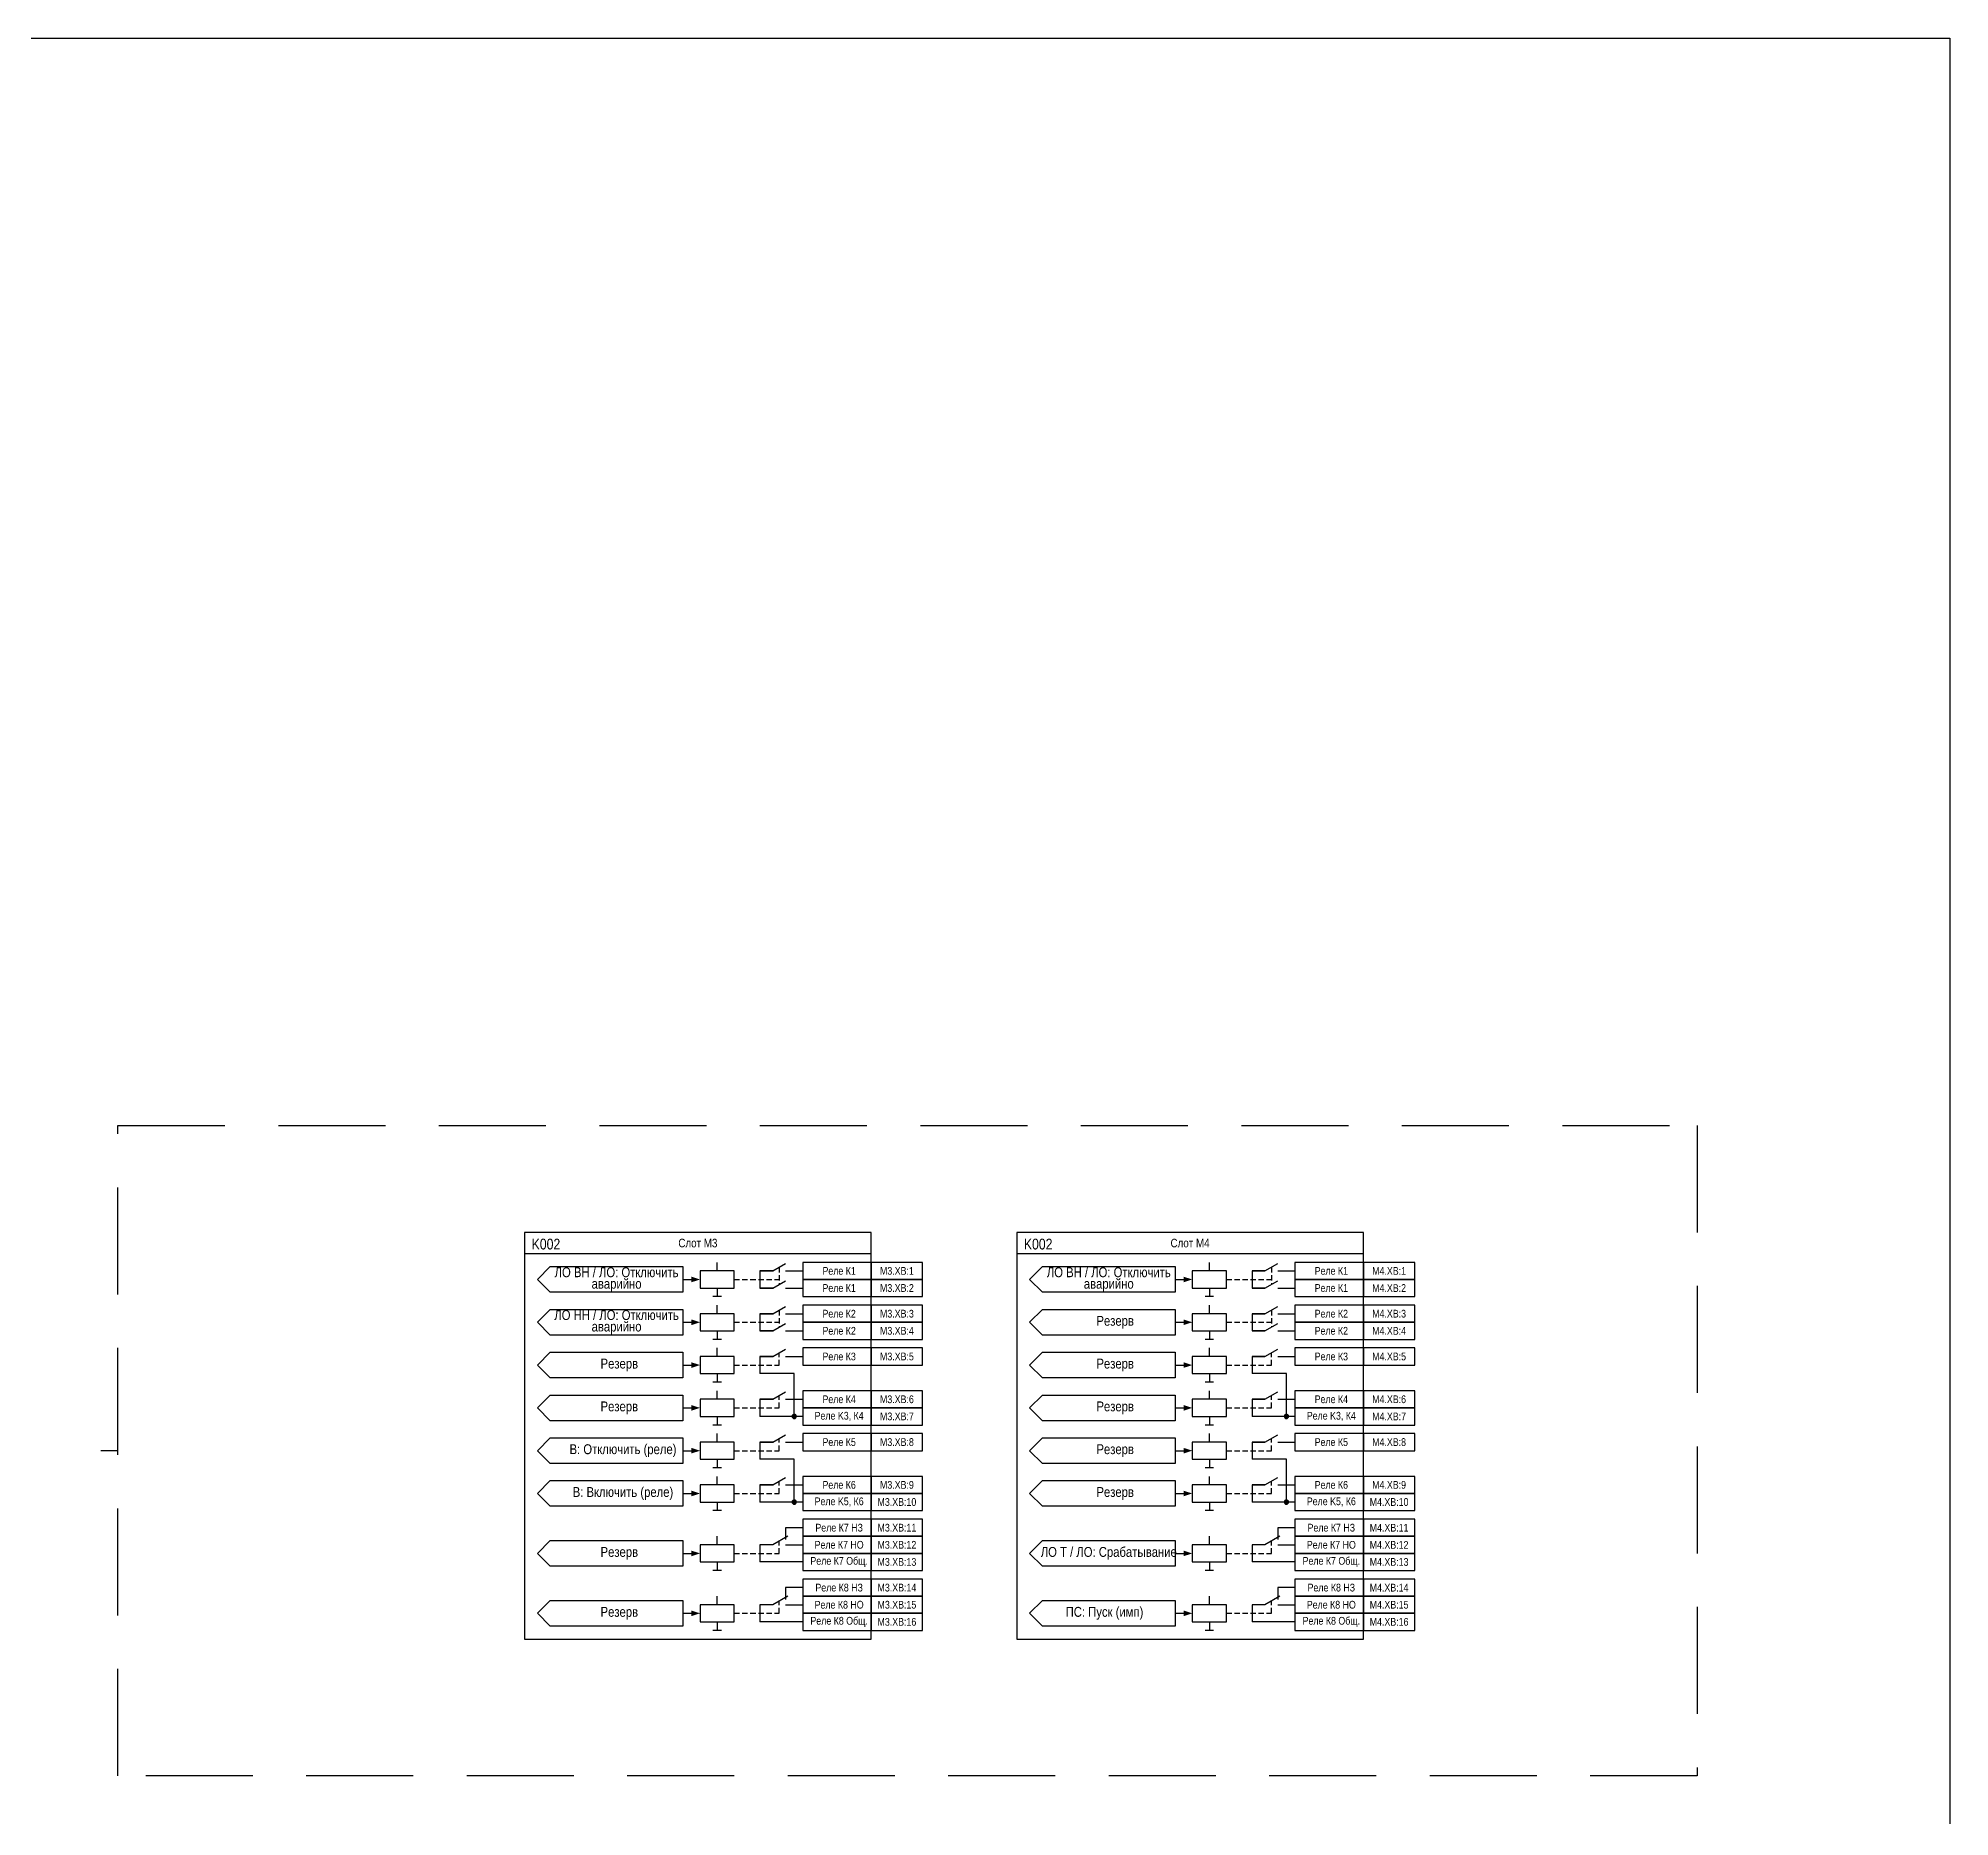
# Model space of a CAD drawing. Header units: millimetres. Extents: x 1491 to 6632, y -558 to 938.
# Drawn here: x 5712.4 to 6159, y 280.5 to 696 of the extents above; entities that cross this region are included whole.
import ezdxf
from ezdxf.enums import TextEntityAlignment as Align

# ---------------------------------------------------------------- set-up
doc = ezdxf.new("R2010")
doc.units = ezdxf.units.MM
doc.linetypes.add('штриховая2', pattern=[0.375, 0.25, -0.125])
doc.layers.add('_ОРЗ_0.3', color=7, linetype='Continuous', lineweight=30)
doc.layers.add('TEXT', color=7, linetype='Continuous', lineweight=25)
doc.layers.add('Основная', color=7, linetype='Continuous')
doc.styles.add('1.8_Gost_RD', font='ARIALN.TTF', dxfattribs={"height": 1.8})
doc.styles.add('2.5_Gost_RD', font='ARIALN.TTF', dxfattribs={"height": 2.5})
doc.styles.add('2.5_ISOCPEUR', font='isocpeur.ttf', dxfattribs={"width": 0.9, "height": 2.5})

# ---------------------------------------------------------------- blocks, each defined once
blk = doc.blocks.new('*U100')
at = {"layer": 'Основная', "color": 0}
blk.add_line((0, 0), (6, 3.43), dxfattribs=at)
blk = doc.blocks.new('*U191')
at = {"layer": 'Основная', "color": 0}
for p, q in [((-3, 0), (-9, 0)), ((9, 0), (3, 0))]:
    blk.add_line(p, q, dxfattribs=at)
at = {"layer": 'Основная', "ltscale": 0.25, "xscale": -1}
blk.add_blockref('*U100', (3, 0), dxfattribs=at)
at = {"layer": 'Основная', "style": '2.5_ISOCPEUR'}
for tag, p in [('ОУ', (-2, 10)), ('В1', (-14, 6)), ('В2', (-6, 4))]:
    blk.add_attdef(tag, text='', height=2.5, dxfattribs=at).set_placement(p, align=Align.MIDDLE_CENTER)
blk = doc.blocks.new('*U190')
at = {"layer": 'Основная', "color": 0}
for p, q in [((-3, 0), (-9, 0)), ((9, 0), (3, 0))]:
    blk.add_line(p, q, dxfattribs=at)
at = {"layer": 'Основная', "ltscale": 0.25, "xscale": -1}
blk.add_blockref('*U100', (3, 0), dxfattribs=at)
at = {"layer": 'Основная', "style": '2.5_ISOCPEUR'}
for tag, p in [('ОУ', (-2, 10)), ('В1', (-14, 6)), ('В2', (-6, 4))]:
    blk.add_attdef(tag, text='', height=2.5, dxfattribs=at).set_placement(p, align=Align.MIDDLE_CENTER)
blk = doc.blocks.new('Точка')
at = {"ltscale": 100}
h = blk.add_hatch(color=256, dxfattribs=at)
h.dxf.hatch_style = 1
edge = h.paths.add_edge_path()
edge.add_arc((0, 0), 0.5, 0, 360)
blk.add_circle((0, 0), 0.5, dxfattribs=at)
blk = doc.blocks.new('*U188')
at = {"layer": 'Основная', "color": 0}
for p, q in [((-3, 0), (-9, 0)), ((9, 0), (3, 0))]:
    blk.add_line(p, q, dxfattribs=at)
at = {"layer": 'Основная', "ltscale": 0.25, "xscale": -1}
blk.add_blockref('*U100', (3, 0), dxfattribs=at)
at = {"layer": 'Основная', "style": '2.5_ISOCPEUR'}
for tag, p in [('ОУ', (-2, 10)), ('В1', (-14, 6)), ('В2', (-6, 4))]:
    blk.add_attdef(tag, text='', height=2.5, dxfattribs=at).set_placement(p, align=Align.MIDDLE_CENTER)
blk = doc.blocks.new('*U189')
at = {"layer": 'Основная', "color": 0}
for p, q in [((-3, 0), (-9, 0)), ((9, 0), (3, 0))]:
    blk.add_line(p, q, dxfattribs=at)
at = {"layer": 'Основная', "ltscale": 0.25, "xscale": -1}
blk.add_blockref('*U100', (3, 0), dxfattribs=at)
at = {"layer": 'Основная', "style": '2.5_ISOCPEUR'}
for tag, p in [('ОУ', (-2, 10)), ('В1', (-14, 6)), ('В2', (-6, 4))]:
    blk.add_attdef(tag, text='', height=2.5, dxfattribs=at).set_placement(p, align=Align.MIDDLE_CENTER)
blk = doc.blocks.new('*U185')
at = {"layer": 'Основная', "color": 0}
for p, q in [((-3, 0), (-9, 0)), ((9, 0), (3, 0))]:
    blk.add_line(p, q, dxfattribs=at)
at = {"layer": 'Основная', "ltscale": 0.25, "xscale": -1}
blk.add_blockref('*U100', (3, 0), dxfattribs=at)
at = {"layer": 'Основная', "style": '2.5_ISOCPEUR'}
for tag, p in [('ОУ', (-2, 10)), ('В1', (-14, 6)), ('В2', (-6, 4))]:
    blk.add_attdef(tag, text='', height=2.5, dxfattribs=at).set_placement(p, align=Align.MIDDLE_CENTER)
blk = doc.blocks.new('*U186')
at = {"layer": 'Основная', "color": 0}
for p, q in [((-3, 0), (-9, 0)), ((9, 0), (3, 0))]:
    blk.add_line(p, q, dxfattribs=at)
at = {"layer": 'Основная', "ltscale": 0.25, "xscale": -1}
blk.add_blockref('*U100', (3, 0), dxfattribs=at)
at = {"layer": 'Основная', "style": '2.5_ISOCPEUR'}
for tag, p in [('ОУ', (-2, 10)), ('В1', (-14, 6)), ('В2', (-6, 4))]:
    blk.add_attdef(tag, text='', height=2.5, dxfattribs=at).set_placement(p, align=Align.MIDDLE_CENTER)
blk = doc.blocks.new('*U187')
at = {"layer": 'Основная', "color": 0}
for p, q in [((-3, 0), (-9, 0)), ((9, 0), (3, 0))]:
    blk.add_line(p, q, dxfattribs=at)
at = {"layer": 'Основная', "ltscale": 0.25, "xscale": -1}
blk.add_blockref('*U100', (3, 0), dxfattribs=at)
at = {"layer": 'Основная', "style": '2.5_ISOCPEUR'}
for tag, p in [('ОУ', (-2, 10)), ('В1', (-14, 6)), ('В2', (-6, 4))]:
    blk.add_attdef(tag, text='', height=2.5, dxfattribs=at).set_placement(p, align=Align.MIDDLE_CENTER)
blk = doc.blocks.new('*U182')
at = {"layer": 'Основная', "color": 0}
for p, q in [((-3, 0), (-9, 0)), ((9, 0), (3, 0))]:
    blk.add_line(p, q, dxfattribs=at)
at = {"layer": 'Основная', "ltscale": 0.25, "xscale": -1}
blk.add_blockref('*U100', (3, 0), dxfattribs=at)
at = {"layer": 'Основная', "style": '2.5_ISOCPEUR'}
for tag, p in [('ОУ', (-2, 10)), ('В1', (-14, 6)), ('В2', (-6, 4))]:
    blk.add_attdef(tag, text='', height=2.5, dxfattribs=at).set_placement(p, align=Align.MIDDLE_CENTER)
blk = doc.blocks.new('*U183')
at = {"ltscale": 0.25}
blk.add_line((0, 0), (3, 0), dxfattribs=at)
blk.add_lwpolyline([(2, 0, 1.3, 0, 0), (4, 0, 0, 0, 0)], format="xyseb", dxfattribs=at)
blk = doc.blocks.new('*U184')
at = {"ltscale": 0.25}
blk.add_line((0, 0), (3, 0), dxfattribs=at)
blk.add_lwpolyline([(2, 0, 1.3, 0, 0), (4, 0, 0, 0, 0)], format="xyseb", dxfattribs=at)
blk = doc.blocks.new('*U176')
at = {"ltscale": 0.25}
blk.add_line((0, 0), (3, 0), dxfattribs=at)
blk.add_lwpolyline([(2, 0, 1.3, 0, 0), (4, 0, 0, 0, 0)], format="xyseb", dxfattribs=at)
blk = doc.blocks.new('*U177')
at = {"ltscale": 0.25}
blk.add_line((0, 0), (3, 0), dxfattribs=at)
blk.add_lwpolyline([(2, 0, 1.3, 0, 0), (4, 0, 0, 0, 0)], format="xyseb", dxfattribs=at)
blk = doc.blocks.new('*U178')
at = {"ltscale": 0.25}
blk.add_line((0, 0), (3, 0), dxfattribs=at)
blk.add_lwpolyline([(2, 0, 1.3, 0, 0), (4, 0, 0, 0, 0)], format="xyseb", dxfattribs=at)
blk = doc.blocks.new('*U179')
at = {"ltscale": 0.25}
blk.add_line((0, 0), (3, 0), dxfattribs=at)
blk.add_lwpolyline([(2, 0, 1.3, 0, 0), (4, 0, 0, 0, 0)], format="xyseb", dxfattribs=at)
blk = doc.blocks.new('*U180')
at = {"ltscale": 0.25}
blk.add_line((0, 0), (3, 0), dxfattribs=at)
blk.add_lwpolyline([(2, 0, 1.3, 0, 0), (4, 0, 0, 0, 0)], format="xyseb", dxfattribs=at)
blk = doc.blocks.new('*U181')
at = {"ltscale": 0.25}
blk.add_line((0, 0), (3, 0), dxfattribs=at)
blk.add_lwpolyline([(2, 0, 1.3, 0, 0), (4, 0, 0, 0, 0)], format="xyseb", dxfattribs=at)
blk = doc.blocks.new('*U175')
at = {"layer": 'Основная', "color": 0}
for p, q in [((-3, 0), (-9, 0)), ((9, 0), (3, 0))]:
    blk.add_line(p, q, dxfattribs=at)
at = {"layer": 'Основная', "ltscale": 0.25, "xscale": -1}
blk.add_blockref('*U100', (3, 0), dxfattribs=at)
at = {"layer": 'Основная', "style": '2.5_ISOCPEUR'}
for tag, p in [('ОУ', (-2, 10)), ('В1', (-14, 6)), ('В2', (-6, 4))]:
    blk.add_attdef(tag, text='', height=2.5, dxfattribs=at).set_placement(p, align=Align.MIDDLE_CENTER)
blk = doc.blocks.new('*U172')
at = {"layer": 'Основная', "color": 0}
for p, q in [((-3, 0), (-9, 0)), ((9, 0), (3, 0))]:
    blk.add_line(p, q, dxfattribs=at)
at = {"layer": 'Основная', "ltscale": 0.25, "xscale": -1}
blk.add_blockref('*U100', (3, 0), dxfattribs=at)
at = {"layer": 'Основная', "style": '2.5_ISOCPEUR'}
for tag, p in [('ОУ', (-2, 10)), ('В1', (-14, 6)), ('В2', (-6, 4))]:
    blk.add_attdef(tag, text='', height=2.5, dxfattribs=at).set_placement(p, align=Align.MIDDLE_CENTER)
blk = doc.blocks.new('*U173')
at = {"layer": 'Основная', "color": 0}
for p, q in [((-3, 0), (-9, 0)), ((9, 0), (3, 0))]:
    blk.add_line(p, q, dxfattribs=at)
at = {"layer": 'Основная', "ltscale": 0.25, "xscale": -1}
blk.add_blockref('*U100', (3, 0), dxfattribs=at)
at = {"layer": 'Основная', "style": '2.5_ISOCPEUR'}
for tag, p in [('ОУ', (-2, 10)), ('В1', (-14, 6)), ('В2', (-6, 4))]:
    blk.add_attdef(tag, text='', height=2.5, dxfattribs=at).set_placement(p, align=Align.MIDDLE_CENTER)
blk = doc.blocks.new('*U174')
at = {"layer": 'Основная', "color": 0}
for p, q in [((-3, 0), (-9, 0)), ((9, 0), (3, 0))]:
    blk.add_line(p, q, dxfattribs=at)
at = {"layer": 'Основная', "ltscale": 0.25, "xscale": -1}
blk.add_blockref('*U100', (3, 0), dxfattribs=at)
at = {"layer": 'Основная', "style": '2.5_ISOCPEUR'}
for tag, p in [('ОУ', (-2, 10)), ('В1', (-14, 6)), ('В2', (-6, 4))]:
    blk.add_attdef(tag, text='', height=2.5, dxfattribs=at).set_placement(p, align=Align.MIDDLE_CENTER)
blk = doc.blocks.new('*U170')
at = {"layer": 'Основная', "color": 0}
for p, q in [((-3, 0), (-9, 0)), ((9, 0), (3, 0))]:
    blk.add_line(p, q, dxfattribs=at)
at = {"layer": 'Основная', "ltscale": 0.25, "xscale": -1}
blk.add_blockref('*U100', (3, 0), dxfattribs=at)
at = {"layer": 'Основная', "style": '2.5_ISOCPEUR'}
for tag, p in [('ОУ', (-2, 10)), ('В1', (-14, 6)), ('В2', (-6, 4))]:
    blk.add_attdef(tag, text='', height=2.5, dxfattribs=at).set_placement(p, align=Align.MIDDLE_CENTER)
blk = doc.blocks.new('*U171')
at = {"layer": 'Основная', "color": 0}
for p, q in [((-3, 0), (-9, 0)), ((9, 0), (3, 0))]:
    blk.add_line(p, q, dxfattribs=at)
at = {"layer": 'Основная', "ltscale": 0.25, "xscale": -1}
blk.add_blockref('*U100', (3, 0), dxfattribs=at)
at = {"layer": 'Основная', "style": '2.5_ISOCPEUR'}
for tag, p in [('ОУ', (-2, 10)), ('В1', (-14, 6)), ('В2', (-6, 4))]:
    blk.add_attdef(tag, text='', height=2.5, dxfattribs=at).set_placement(p, align=Align.MIDDLE_CENTER)
blk = doc.blocks.new('*U164')
at = {"layer": 'Основная', "color": 0}
for p, q in [((-3, 0), (-9, 0)), ((9, 0), (3, 0))]:
    blk.add_line(p, q, dxfattribs=at)
at = {"layer": 'Основная', "ltscale": 0.25, "xscale": -1}
blk.add_blockref('*U100', (3, 0), dxfattribs=at)
at = {"layer": 'Основная', "style": '2.5_ISOCPEUR'}
for tag, p in [('ОУ', (-2, 10)), ('В1', (-14, 6)), ('В2', (-6, 4))]:
    blk.add_attdef(tag, text='', height=2.5, dxfattribs=at).set_placement(p, align=Align.MIDDLE_CENTER)
blk = doc.blocks.new('*U165')
at = {"layer": 'Основная', "color": 0}
for p, q in [((-3, 0), (-9, 0)), ((9, 0), (3, 0))]:
    blk.add_line(p, q, dxfattribs=at)
at = {"layer": 'Основная', "ltscale": 0.25, "xscale": -1}
blk.add_blockref('*U100', (3, 0), dxfattribs=at)
at = {"layer": 'Основная', "style": '2.5_ISOCPEUR'}
for tag, p in [('ОУ', (-2, 10)), ('В1', (-14, 6)), ('В2', (-6, 4))]:
    blk.add_attdef(tag, text='', height=2.5, dxfattribs=at).set_placement(p, align=Align.MIDDLE_CENTER)
blk = doc.blocks.new('*U166')
at = {"ltscale": 0.25}
blk.add_line((0, 0), (3, 0), dxfattribs=at)
blk.add_lwpolyline([(2, 0, 1.3, 0, 0), (4, 0, 0, 0, 0)], format="xyseb", dxfattribs=at)
blk = doc.blocks.new('*U167')
at = {"ltscale": 0.25}
blk.add_line((0, 0), (3, 0), dxfattribs=at)
blk.add_lwpolyline([(2, 0, 1.3, 0, 0), (4, 0, 0, 0, 0)], format="xyseb", dxfattribs=at)
blk = doc.blocks.new('*U168')
at = {"ltscale": 0.25}
blk.add_line((0, 0), (3, 0), dxfattribs=at)
blk.add_lwpolyline([(2, 0, 1.3, 0, 0), (4, 0, 0, 0, 0)], format="xyseb", dxfattribs=at)
blk = doc.blocks.new('*U169')
at = {"ltscale": 0.25}
blk.add_line((0, 0), (3, 0), dxfattribs=at)
blk.add_lwpolyline([(2, 0, 1.3, 0, 0), (4, 0, 0, 0, 0)], format="xyseb", dxfattribs=at)
blk = doc.blocks.new('*U160')
at = {"ltscale": 0.25}
blk.add_line((0, 0), (3, 0), dxfattribs=at)
blk.add_lwpolyline([(2, 0, 1.3, 0, 0), (4, 0, 0, 0, 0)], format="xyseb", dxfattribs=at)
blk = doc.blocks.new('*U161')
at = {"ltscale": 0.25}
blk.add_line((0, 0), (3, 0), dxfattribs=at)
blk.add_lwpolyline([(2, 0, 1.3, 0, 0), (4, 0, 0, 0, 0)], format="xyseb", dxfattribs=at)
blk = doc.blocks.new('*U162')
at = {"ltscale": 0.25}
blk.add_line((0, 0), (3, 0), dxfattribs=at)
blk.add_lwpolyline([(2, 0, 1.3, 0, 0), (4, 0, 0, 0, 0)], format="xyseb", dxfattribs=at)
blk = doc.blocks.new('*U163')
at = {"ltscale": 0.25}
blk.add_line((0, 0), (3, 0), dxfattribs=at)
blk.add_lwpolyline([(2, 0, 1.3, 0, 0), (4, 0, 0, 0, 0)], format="xyseb", dxfattribs=at)

msp = doc.modelspace()

# ---------------------------------------------------------------- linework, layer by layer
at = {"ltscale": 100}
for p, q in [((5871, 408), (5871, 410)), ((5884, 408), (5881, 408)), ((5890, 408), (5891, 408)), ((5986, 408), (5986, 410)), ((5999, 408), (5996, 408)), ((6005, 408), (6006, 408)), ((5872, 402), (5870, 402)), ((5871, 404), (5871, 402)), ((5884, 404), (5881, 404)), ((5890, 404), (5891, 404)), ((5987, 402), (5985, 402)), ((5986, 404), (5986, 402)), ((5999, 404), (5996, 404)), ((6005, 404), (6006, 404)), ((5871, 398), (5871, 400)), ((5884, 398), (5881, 398)), ((5890, 398), (5891, 398)), ((5986, 398), (5986, 400)), ((5999, 398), (5996, 398)), ((6005, 398), (6006, 398)), ((5871, 394), (5871, 392)), ((5884, 394), (5881, 394)), ((5890, 394), (5891, 394)), ((5986, 394), (5986, 392)), ((5999, 394), (5996, 394)), ((6005, 394), (6006, 394)), ((5872, 392), (5870, 392)), ((5871, 388), (5871, 390)), ((5987, 392), (5985, 392)), ((5986, 388), (5986, 390)), ((5884, 388), (5881, 388)), ((5890, 388), (5891, 388)), ((5999, 388), (5996, 388)), ((6005, 388), (6006, 388)), ((5872, 382), (5870, 382)), ((5871, 384), (5871, 382)), ((5871, 378), (5871, 380)), ((5889, 384), (5881, 384)), ((5987, 382), (5985, 382)), ((5986, 384), (5986, 382)), ((5986, 378), (5986, 380)), ((6004, 384), (5996, 384)), ((5884, 378), (5881, 378)), ((5890, 378), (5891, 378)), ((5999, 378), (5996, 378)), ((6005, 378), (6006, 378)), ((5872, 372), (5870, 372)), ((5871, 374), (5871, 372)), ((5891, 374), (5881, 374)), ((5987, 372), (5985, 372)), ((5986, 374), (5986, 372)), ((6006, 374), (5996, 374)), ((5871, 368), (5871, 370)), ((5884, 368), (5881, 368)), ((5890, 368), (5891, 368)), ((5986, 368), (5986, 370)), ((5999, 368), (5996, 368)), ((6005, 368), (6006, 368)), ((5872, 362), (5870, 362)), ((5871, 364), (5871, 362)), ((5889, 364), (5881, 364)), ((5987, 362), (5985, 362)), ((5986, 364), (5986, 362)), ((6004, 364), (5996, 364)), ((5871, 358), (5871, 360)), ((5884, 358), (5881, 358)), ((5890, 358), (5891, 358)), ((5986, 358), (5986, 360)), ((5999, 358), (5996, 358)), ((6005, 358), (6006, 358)), ((5871, 354), (5871, 352)), ((5891, 354), (5881, 354)), ((5986, 354), (5986, 352)), ((6006, 354), (5996, 354)), ((5872, 352), (5870, 352)), ((5987, 352), (5985, 352)), ((5871, 344), (5871, 346)), ((5884, 344), (5881, 344)), ((5887, 344), (5891, 344)), ((5986, 344), (5986, 346)), ((5999, 344), (5996, 344)), ((6002, 344), (6006, 344)), ((5871, 340), (5871, 338)), ((5891, 340), (5881, 340)), ((5986, 340), (5986, 338)), ((6006, 340), (5996, 340)), ((5872, 338), (5870, 338)), ((5987, 338), (5985, 338)), ((5871, 330), (5871, 332)), ((5986, 330), (5986, 332)), ((5884, 330), (5881, 330)), ((5887, 330), (5891, 330)), ((5999, 330), (5996, 330)), ((6002, 330), (6006, 330)), ((5872, 324), (5870, 324)), ((5871, 326), (5871, 324)), ((5891, 326), (5881, 326)), ((5987, 324), (5985, 324)), ((5986, 326), (5986, 324)), ((6006, 326), (5996, 326))]:
    msp.add_line(p, q, dxfattribs=at)
at = {"color": 2, "ltscale": 100}
msp.add_line((5731, 366), (5727, 366), dxfattribs=at)
at = {"ltscale": 100}
for points in [[(5169, 696), (6159, 696), (6159, -251), (5169, -251)], [(5875, 408), (5867, 408), (5867, 404), (5875, 404)], [(5907, 410), (5891, 410), (5891, 406), (5907, 406)], [(5919, 410), (5907, 410), (5907, 406), (5919, 406)], [(5990, 408), (5982, 408), (5982, 404), (5990, 404)], [(6022, 410), (6006, 410), (6006, 406), (6022, 406)], [(6034, 410), (6022, 410), (6022, 406), (6034, 406)], [(5907, 406), (5891, 406), (5891, 402), (5907, 402)], [(5919, 406), (5907, 406), (5907, 402), (5919, 402)], [(6022, 406), (6006, 406), (6006, 402), (6022, 402)], [(6034, 406), (6022, 406), (6022, 402), (6034, 402)], [(5875, 398), (5867, 398), (5867, 394), (5875, 394)], [(5907, 400), (5891, 400), (5891, 396), (5907, 396)], [(5919, 400), (5907, 400), (5907, 396), (5919, 396)], [(5990, 398), (5982, 398), (5982, 394), (5990, 394)], [(6022, 400), (6006, 400), (6006, 396), (6022, 396)], [(6034, 400), (6022, 400), (6022, 396), (6034, 396)], [(5907, 396), (5891, 396), (5891, 392), (5907, 392)], [(5919, 396), (5907, 396), (5907, 392), (5919, 392)], [(6022, 396), (6006, 396), (6006, 392), (6022, 392)], [(6034, 396), (6022, 396), (6022, 392), (6034, 392)], [(5907, 390), (5891, 390), (5891, 386), (5907, 386)], [(5919, 390), (5907, 390), (5907, 386), (5919, 386)], [(6022, 390), (6006, 390), (6006, 386), (6022, 386)], [(6034, 390), (6022, 390), (6022, 386), (6034, 386)], [(5875, 388), (5867, 388), (5867, 384), (5875, 384)], [(5990, 388), (5982, 388), (5982, 384), (5990, 384)], [(5907, 380), (5891, 380), (5891, 376), (5907, 376)], [(5919, 380), (5907, 380), (5907, 376), (5919, 376)], [(6022, 380), (6006, 380), (6006, 376), (6022, 376)], [(6034, 380), (6022, 380), (6022, 376), (6034, 376)], [(5875, 378), (5867, 378), (5867, 374), (5875, 374)], [(5907, 376), (5891, 376), (5891, 372), (5907, 372)], [(5919, 376), (5907, 376), (5907, 372), (5919, 372)], [(5990, 378), (5982, 378), (5982, 374), (5990, 374)], [(6022, 376), (6006, 376), (6006, 372), (6022, 372)], [(6034, 376), (6022, 376), (6022, 372), (6034, 372)], [(5875, 368), (5867, 368), (5867, 364), (5875, 364)], [(5907, 370), (5891, 370), (5891, 366), (5907, 366)], [(5919, 370), (5907, 370), (5907, 366), (5919, 366)], [(5990, 368), (5982, 368), (5982, 364), (5990, 364)], [(6022, 370), (6006, 370), (6006, 366), (6022, 366)], [(6034, 370), (6022, 370), (6022, 366), (6034, 366)], [(5875, 358), (5867, 358), (5867, 354), (5875, 354)], [(5907, 360), (5891, 360), (5891, 356), (5907, 356)], [(5919, 360), (5907, 360), (5907, 356), (5919, 356)], [(5990, 358), (5982, 358), (5982, 354), (5990, 354)], [(6022, 360), (6006, 360), (6006, 356), (6022, 356)], [(6034, 360), (6022, 360), (6022, 356), (6034, 356)], [(5907, 356), (5891, 356), (5891, 352), (5907, 352)], [(5919, 356), (5907, 356), (5907, 352), (5919, 352)], [(6022, 356), (6006, 356), (6006, 352), (6022, 352)], [(6034, 356), (6022, 356), (6022, 352), (6034, 352)], [(5907, 350), (5891, 350), (5891, 346), (5907, 346)], [(5919, 350), (5907, 350), (5907, 346), (5919, 346)], [(6022, 350), (6006, 350), (6006, 346), (6022, 346)], [(6034, 350), (6022, 350), (6022, 346), (6034, 346)], [(5832, 345), (5863, 345), (5863, 339), (5832, 339), (5829, 342)], [(5875, 344), (5867, 344), (5867, 340), (5875, 340)], [(5907, 346), (5891, 346), (5891, 342), (5907, 342)], [(5919, 346), (5907, 346), (5907, 342), (5919, 342)], [(5947, 345), (5978, 345), (5978, 339), (5947, 339), (5944, 342)], [(5990, 344), (5982, 344), (5982, 340), (5990, 340)], [(6022, 346), (6006, 346), (6006, 342), (6022, 342)], [(6034, 346), (6022, 346), (6022, 342), (6034, 342)], [(5907, 342), (5891, 342), (5891, 338), (5907, 338)], [(5919, 342), (5907, 342), (5907, 338), (5919, 338)], [(6022, 342), (6006, 342), (6006, 338), (6022, 338)], [(6034, 342), (6022, 342), (6022, 338), (6034, 338)], [(5907, 336), (5891, 336), (5891, 332), (5907, 332)], [(5919, 336), (5907, 336), (5907, 332), (5919, 332)], [(6022, 336), (6006, 336), (6006, 332), (6022, 332)], [(6034, 336), (6022, 336), (6022, 332), (6034, 332)], [(5907, 332), (5891, 332), (5891, 328), (5907, 328)], [(5919, 332), (5907, 332), (5907, 328), (5919, 328)], [(6022, 332), (6006, 332), (6006, 328), (6022, 328)], [(6034, 332), (6022, 332), (6022, 328), (6034, 328)], [(5875, 330), (5867, 330), (5867, 326), (5875, 326)], [(5907, 328), (5891, 328), (5891, 324), (5907, 324)], [(5919, 328), (5907, 328), (5907, 324), (5919, 324)], [(5990, 330), (5982, 330), (5982, 326), (5990, 326)], [(6022, 328), (6006, 328), (6006, 324), (6022, 324)], [(6034, 328), (6022, 328), (6022, 324), (6034, 324)]]:
    msp.add_lwpolyline(points, close=True, dxfattribs=at)
at = {"color": 6, "linetype": 'штриховая2', "ltscale": 100}
msp.add_lwpolyline([(5731, 442), (6100, 442), (6100, 290), (5731, 290)], close=True, dxfattribs=at)
at = {"ltscale": 100}
for points in [[(5907, 412), (5826, 412)], [(6022, 412), (5941, 412)], [(5881, 408), (5881, 404)], [(5996, 408), (5996, 404)], [(5881, 398), (5881, 394)], [(5996, 398), (5996, 394)], [(5881, 388), (5881, 384)], [(5996, 388), (5996, 384)], [(5889, 374), (5889, 384)], [(6004, 374), (6004, 384)], [(5881, 378), (5881, 374)], [(5996, 378), (5996, 374)], [(5881, 368), (5881, 364)], [(5996, 368), (5996, 364)], [(5889, 354), (5889, 364)], [(6004, 354), (6004, 364)], [(5881, 358), (5881, 354)], [(5996, 358), (5996, 354)], [(5881, 344), (5881, 340)], [(5887.5, 346), (5884, 344)], [(5891, 348), (5887, 348), (5887, 345.25)], [(5996, 344), (5996, 340)], [(6002.5, 346), (5999, 344)], [(6006, 348), (6002, 348), (6002, 345.25)], [(5887.5, 332), (5884, 330)], [(5891, 334), (5887, 334), (5887, 331.25)], [(6002.5, 332), (5999, 330)], [(6006, 334), (6002, 334), (6002, 331.25)], [(5881, 330), (5881, 326)], [(5996, 330), (5996, 326)]]:
    msp.add_lwpolyline(points, dxfattribs=at)
at = {"linetype": 'штриховая2', "ltscale": 5}
for points in [[(5885.5, 408.86), (5885.5, 404.86)], [(6000.5, 408.86), (6000.5, 404.86)], [(5875, 406), (5885.5, 406)], [(5990, 406), (6000.5, 406)], [(5885.5, 398.86), (5885.5, 394.86)], [(6000.5, 398.86), (6000.5, 394.86)], [(5875, 396), (5885.5, 396)], [(5990, 396), (6000.5, 396)], [(5875, 386), (5885.5, 386), (5885.5, 388.86)], [(5990, 386), (6000.5, 386), (6000.5, 388.86)], [(5875, 376), (5885.5, 376), (5885.5, 378.86)], [(5990, 376), (6000.5, 376), (6000.5, 378.86)], [(5875, 366), (5885.5, 366), (5885.5, 368.86)], [(5990, 366), (6000.5, 366), (6000.5, 368.86)], [(5875, 356), (5885.5, 356), (5885.5, 358.86)], [(5990, 356), (6000.5, 356), (6000.5, 358.86)], [(5875, 342), (5885.5, 342), (5885.5, 344.86)], [(5990, 342), (6000.5, 342), (6000.5, 344.86)], [(5875, 328), (5885.5, 328), (5885.5, 330.86)], [(5990, 328), (6000.5, 328), (6000.5, 330.86)]]:
    msp.add_lwpolyline(points, dxfattribs=at)
at = {"layer": '_ОРЗ_0.3', "ltscale": 100}
for points in [[(5907, 417), (5826, 417), (5826, 322), (5907, 322)], [(6022, 417), (5941, 417), (5941, 322), (6022, 322)]]:
    msp.add_lwpolyline(points, close=True, dxfattribs=at)
at = {"layer": 'Основная', "ltscale": 100}
for points in [[(5863, 409), (5863, 403), (5832, 403), (5829, 406), (5832, 409)], [(5978, 409), (5978, 403), (5947, 403), (5944, 406), (5947, 409)], [(5863, 399), (5863, 393), (5832, 393), (5829, 396), (5832, 399)], [(5978, 399), (5978, 393), (5947, 393), (5944, 396), (5947, 399)], [(5863, 389), (5863, 383), (5832, 383), (5829, 386), (5832, 389)], [(5978, 389), (5978, 383), (5947, 383), (5944, 386), (5947, 389)], [(5863, 379), (5863, 373), (5832, 373), (5829, 376), (5832, 379)], [(5978, 379), (5978, 373), (5947, 373), (5944, 376), (5947, 379)], [(5863, 369), (5863, 363), (5832, 363), (5829, 366), (5832, 369)], [(5978, 369), (5978, 363), (5947, 363), (5944, 366), (5947, 369)], [(5863, 359), (5863, 353), (5832, 353), (5829, 356), (5832, 359)], [(5978, 359), (5978, 353), (5947, 353), (5944, 356), (5947, 359)], [(5863, 331), (5863, 325), (5832, 325), (5829, 328), (5832, 331)], [(5978, 331), (5978, 325), (5947, 325), (5944, 328), (5947, 331)]]:
    msp.add_lwpolyline(points, close=True, dxfattribs=at)

# ---------------------------------------------------------------- block references
at = {"ltscale": 0.35}
for name, p in [('*U183', (5863, 406)), ('*U166', (5978, 406)), ('*U184', (5863, 396)), ('*U167', (5978, 396)), ('*U176', (5863, 386)), ('*U168', (5978, 386)), ('*U177', (5863, 376)), ('*U169', (5978, 376)), ('*U178', (5863, 366)), ('*U160', (5978, 366)), ('*U179', (5863, 356)), ('*U161', (5978, 356)), ('*U180', (5863, 342)), ('*U162', (5978, 342)), ('*U181', (5863, 328)), ('*U163', (5978, 328))]:
    msp.add_blockref(name, p, dxfattribs=at)
at = {"ltscale": 100, "xscale": -1}
for p in [(5889, 374), (6004, 374), (5889, 354), (6004, 354)]:
    msp.add_blockref('Точка', p, dxfattribs=at)
at = {"layer": 'Основная', "ltscale": 0.25, "xscale": -0.5, "yscale": 0.5, "zscale": 0.5}
for name, p in [('*U187', (5885.5, 408)), ('*U164', (6000.5, 408)), ('*U182', (5885.5, 404)), ('*U165', (6000.5, 404)), ('*U185', (5885.5, 398)), ('*U170', (6000.5, 398)), ('*U186', (5885.5, 394)), ('*U171', (6000.5, 394)), ('*U189', (5885.5, 388)), ('*U174', (6000.5, 388)), ('*U188', (5885.5, 378)), ('*U173', (6000.5, 378)), ('*U190', (5885.5, 368)), ('*U172', (6000.5, 368)), ('*U191', (5885.5, 358)), ('*U175', (6000.5, 358))]:
    msp.add_blockref(name, p, dxfattribs=at)

# ---------------------------------------------------------------- texts
at = {"ltscale": 100, "attachment_point": 5}
for s, insert, char_height, width, style in [('K002', (5831, 414.25), 2.5, 10, '2.5_Gost_RD'), ('Слот М3', (5866.5, 414.5), 2, 81, '1.8_Gost_RD'), ('K002', (5946, 414.25), 2.5, 10, '2.5_Gost_RD'), ('Слот М4', (5981.5, 414.5), 2, 81, '1.8_Gost_RD'), ('\\pxi0.55556,qc;Реле К1', (5899, 408), 1.8, 16, '1.8_Gost_RD'), ('М3.XB:1', (5913, 408), 1.8, 12, '1.8_Gost_RD'), ('\\pxi0.55556,qc;Реле К1', (6014, 408), 1.8, 16, '1.8_Gost_RD'), ('М4.XB:1', (6028, 408), 1.8, 12, '1.8_Gost_RD'), ('\\pxi0.55556,qc;Реле К1', (5899, 404), 1.8, 16, '1.8_Gost_RD'), ('М3.XB:2', (5913, 404), 1.8, 12, '1.8_Gost_RD'), ('\\pxi0.55556,qc;Реле К1', (6014, 404), 1.8, 16, '1.8_Gost_RD'), ('М4.XB:2', (6028, 404), 1.8, 12, '1.8_Gost_RD'), ('\\pxi0.55556,qc;Реле К2', (5899, 398), 1.8, 16, '1.8_Gost_RD'), ('М3.XB:3', (5913, 398), 1.8, 12, '1.8_Gost_RD'), ('\\pxi0.55556,qc;Реле К2', (6014, 398), 1.8, 16, '1.8_Gost_RD'), ('М4.XB:3', (6028, 398), 1.8, 12, '1.8_Gost_RD'), ('\\pxi0.55556,qc;Реле К2', (5899, 394), 1.8, 16, '1.8_Gost_RD'), ('М3.XB:4', (5913, 394), 1.8, 12, '1.8_Gost_RD'), ('\\pxi0.55556,qc;Реле К2', (6014, 394), 1.8, 16, '1.8_Gost_RD'), ('М4.XB:4', (6028, 394), 1.8, 12, '1.8_Gost_RD'), ('\\pxi0.55556,qc;Реле К3', (5899, 388), 1.8, 16, '1.8_Gost_RD'), ('М3.XB:5', (5913, 388), 1.8, 12, '1.8_Gost_RD'), ('\\pxi0.55556,qc;Реле К3', (6014, 388), 1.8, 16, '1.8_Gost_RD'), ('М4.XB:5', (6028, 388), 1.8, 12, '1.8_Gost_RD'), ('\\pxi0.55556,qc;Реле К4', (5899, 378), 1.8, 16, '1.8_Gost_RD'), ('М3.XB:6', (5913, 378), 1.8, 12, '1.8_Gost_RD'), ('\\pxi0.55556,qc;Реле К4', (6014, 378), 1.8, 16, '1.8_Gost_RD'), ('М4.XB:6', (6028, 378), 1.8, 12, '1.8_Gost_RD'), ('\\pxi0.55556,qc;Реле K3, К4', (5899, 374), 1.8, 16, '1.8_Gost_RD'), ('М3.XB:7', (5913, 374), 1.8, 12, '1.8_Gost_RD'), ('\\pxi0.55556,qc;Реле K3, К4', (6014, 374), 1.8, 16, '1.8_Gost_RD'), ('М4.XB:7', (6028, 374), 1.8, 12, '1.8_Gost_RD'), ('\\pxsm0.7;В: Отключить (реле)', (5849, 366), 2.3, 28, '2.5_Gost_RD'), ('\\pxi0.55556,qc;Реле К5', (5899, 368), 1.8, 16, '1.8_Gost_RD'), ('М3.XB:8', (5913, 368), 1.8, 12, '1.8_Gost_RD'), ('\\pxi0.55556,qc;Реле К5', (6014, 368), 1.8, 16, '1.8_Gost_RD'), ('М4.XB:8', (6028, 368), 1.8, 12, '1.8_Gost_RD'), ('\\pxsm0.7;В: Включить (реле)', (5849, 356), 2.3, 28, '2.5_Gost_RD'), ('\\pxi0.55556,qc;Реле К6', (5899, 358), 1.8, 16, '1.8_Gost_RD'), ('М3.XB:9', (5913, 358), 1.8, 12, '1.8_Gost_RD'), ('\\pxi0.55556,qc;Реле К6', (6014, 358), 1.8, 16, '1.8_Gost_RD'), ('М4.XB:9', (6028, 358), 1.8, 12, '1.8_Gost_RD'), ('\\pxi0.55556,qc;Реле K5, К6', (5899, 354), 1.8, 16, '1.8_Gost_RD'), ('М3.XB:10', (5913, 354), 1.8, 12, '1.8_Gost_RD'), ('\\pxi0.55556,qc;Реле K5, К6', (6014, 354), 1.8, 16, '1.8_Gost_RD'), ('М4.XB:10', (6028, 354), 1.8, 12, '1.8_Gost_RD'), ('\\pxi0.55556,qc;Реле К7 НЗ', (5899, 348), 1.8, 16, '1.8_Gost_RD'), ('М3.XB:11', (5913, 348), 1.8, 12, '1.8_Gost_RD'), ('\\pxi0.55556,qc;Реле К7 НЗ', (6014, 348), 1.8, 16, '1.8_Gost_RD'), ('М4.XB:11', (6028, 348), 1.8, 12, '1.8_Gost_RD'), ('\\pxi0.55556,qc;Реле К7 НО', (5899, 344), 1.8, 16, '1.8_Gost_RD'), ('М3.XB:12', (5913, 344), 1.8, 12, '1.8_Gost_RD'), ('\\pxi0.55556,qc;Реле К7 НО', (6014, 344), 1.8, 16, '1.8_Gost_RD'), ('М4.XB:12', (6028, 344), 1.8, 12, '1.8_Gost_RD'), ('\\pxi0.55556,qc;Реле К7 Общ.', (5899, 340), 1.8, 16, '1.8_Gost_RD'), ('М3.XB:13', (5913, 340), 1.8, 12, '1.8_Gost_RD'), ('\\pxi0.55556,qc;Реле К7 Общ.', (6014, 340), 1.8, 16, '1.8_Gost_RD'), ('М4.XB:13', (6028, 340), 1.8, 12, '1.8_Gost_RD'), ('\\pxi0.55556,qc;Реле К8 НО', (5899, 330), 1.8, 16, '1.8_Gost_RD'), ('\\pxi0.55556,qc;Реле К8 НЗ', (5899, 334), 1.8, 16, '1.8_Gost_RD'), ('М3.XB:14', (5913, 334), 1.8, 12, '1.8_Gost_RD'), ('М3.XB:15', (5913, 330), 1.8, 12, '1.8_Gost_RD'), ('\\pxi0.55556,qc;Реле К8 НО', (6014, 330), 1.8, 16, '1.8_Gost_RD'), ('\\pxi0.55556,qc;Реле К8 НЗ', (6014, 334), 1.8, 16, '1.8_Gost_RD'), ('М4.XB:14', (6028, 334), 1.8, 12, '1.8_Gost_RD'), ('М4.XB:15', (6028, 330), 1.8, 12, '1.8_Gost_RD'), ('\\pxi0.55556,qc;Реле К8 Общ.', (5899, 326), 1.8, 16, '1.8_Gost_RD'), ('М3.XB:16', (5913, 326), 1.8, 12, '1.8_Gost_RD'), ('\\pxi0.55556,qc;Реле К8 Общ.', (6014, 326), 1.8, 16, '1.8_Gost_RD'), ('М4.XB:16', (6028, 326), 1.8, 12, '1.8_Gost_RD')]:
    msp.add_mtext(s, dxfattribs=dict(at, insert=insert, char_height=char_height, width=width, style=style))
at = {"layer": 'TEXT', "ltscale": 100, "char_height": 2.3, "attachment_point": 5, "style": '2.5_Gost_RD'}
for s, insert, width in [('\\pxsm0.7;ЛО ВН / ЛО: Отключить аварийно', (5847.5, 406), 32.7284), ('\\pxsm0.7;ЛО ВН / ЛО: Отключить аварийно', (5962.5, 406), 32.7284), ('\\pxsm0.7;ЛО НН / ЛО: Отключить аварийно', (5847.5, 396), 32.7284), ('\\pxsm0.7;Резерв', (5964, 396), 29.7284), ('\\pxsm0.7;Резерв', (5848.14, 386), 29.7284), ('\\pxsm0.7;Резерв', (5964, 386), 29.7284), ('\\pxsm0.7;Резерв', (5848.14, 376), 29.7284), ('\\pxsm0.7;Резерв', (5964, 376), 29.7284), ('\\pxsm0.7;Резерв', (5964, 366), 29.7284), ('\\pxsm0.7;Резерв', (5964, 356), 29.7284), ('\\pxsm0.7;Резерв', (5848.14, 342), 29.7284), ('\\pxsm0.7;ЛО Т / ЛО: Срабатывание', (5962.5, 342), 31), ('\\pxsm0.7;Резерв', (5848.14, 328), 29.7284), ('\\pxsm0.7;ПС: Пуск (имп)', (5961.5, 328), 31)]:
    msp.add_mtext(s, dxfattribs=dict(at, insert=insert, width=width))

doc.saveas('drawing.dxf')
